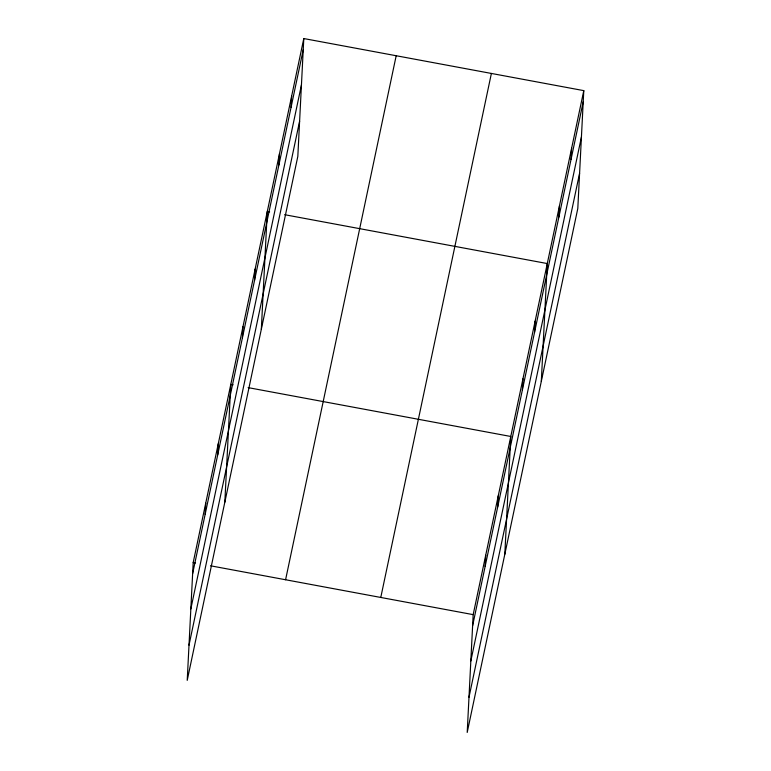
<?xml version="1.0" encoding="UTF-8"?>
<svg xmlns="http://www.w3.org/2000/svg" width="771" height="771" viewBox="0 0 771 771"><rect width="100%" height="100%" fill="white"/><g stroke="black" fill="none" stroke-linecap="round" stroke-linejoin="round"><path stroke-width="1.16" d="M303.793 38.55L193.193 562.56L187.218 680.369L297.828 156.359L303.793 38.55L583.782 90.631L577.807 208.44L467.207 732.45L473.172 614.641L583.782 90.631M205.163 514.305L205.722 503.174M217.692 454.919L218.26 443.788M224.824 502.21L230.799 384.401L233.102 384.825M242.402 337.891L242.961 326.759M254.565 280.249L255.124 269.118M261.33 329.284L267.296 211.476L269.609 211.9M278.9 164.965L279.459 153.834M291.062 107.323L291.631 96.192M485.142 566.386L485.711 555.255M497.68 507L498.239 495.869M504.812 554.282L510.778 436.473L248.117 387.62M522.381 389.972L522.95 378.84M534.544 332.33L535.113 321.199M541.309 381.366L547.275 263.557L284.615 214.695M558.879 217.046L559.447 205.915M571.051 159.404L571.61 148.273M192.625 573.691L303.234 49.681M190.842 608.897L301.451 84.887M189.001 645.163L299.611 121.153M285.588 579.744L396.188 55.734M380.778 597.458L491.387 73.447M472.613 625.773L583.213 101.762M470.83 660.978L581.43 136.968M468.99 697.244L579.59 173.234M193.193 562.56L195.497 562.994M210.512 565.789L473.172 614.641"/></g></svg>
